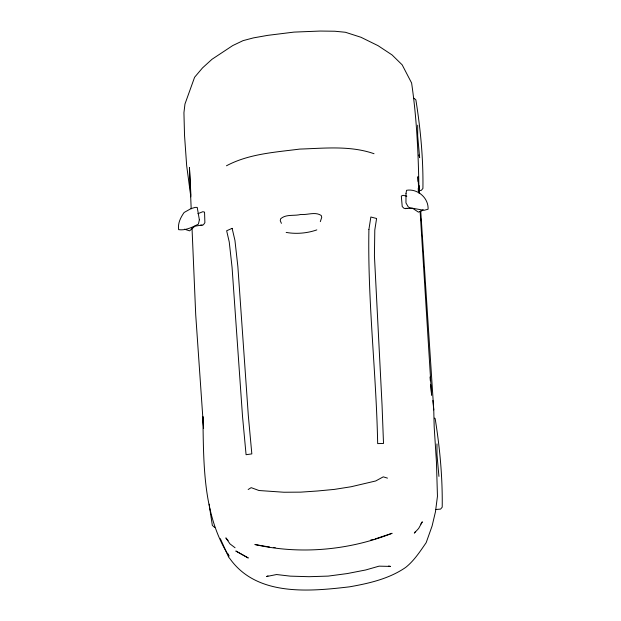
<?xml version="1.0" encoding="UTF-8"?>
<svg xmlns="http://www.w3.org/2000/svg" width="621" height="621" viewBox="0 0 621 621"><rect width="100%" height="100%" fill="white"/><g stroke="black" fill="none" stroke-linecap="round" stroke-linejoin="round"><path stroke-width="0.93" d="M417.685 125.201L417.685 135.914L419.649 157.656L418.833 154.963M436.974 443.945L436.974 454.65L438.938 476.392M202.989 416.769L203.572 428.273L195.724 314.878L192.021 228.078M418.965 191.462C418.453 155.312 416.846 118.727 411.607 83.004L402.183 64.856L392.068 54.935L378.065 45.682L360.972 37.276L345.416 32.269L334.828 31.236L320.273 31.05L293.981 32.106L267.822 35.343L253.43 37.889L243.052 40.644L232.704 45.581L212.025 59.259L202.531 67.891L194.598 77.26L184.957 104.041L183.932 112.727L184.53 135.401L186.657 165.559L190.826 196.849M418.95 191.353L419.121 185.741L419.617 193.48M202.881 416.784C203.735 463.98 202.648 514.887 229.033 556.168L227.853 553.645M320.312 221.643L321.74 217.319L321.236 215.503C315.266 211.419 307.418 215.169 300.781 214.455C294.269 216.201 285.963 213.888 280.614 218.825L280.265 220.711L281.414 223.35M420.836 524.031L422.319 521.811L418.639 528.471L414.316 533.105L415.433 531.584M423.103 209.657L422.179 210.62L418.438 212.141L412.701 208.353L404.124 208.423L402.222 206.56L401.306 196.011L403.153 195.336L406.802 196.174M248.159 489.519L251.179 487.656L258.98 490.512L283.882 492.243L300.727 492.142L317.556 490.986L334.37 489.395L351.113 486.748L375.713 480.964L383.266 476.85L387.473 478.123M316.819 229.894C307.364 233.263 296.031 234.241 286.172 232.401M226.463 165.784C248.905 153.791 274.963 152.292 299.718 149.087C324.426 148.295 350.205 145.368 374.021 153.713M268.008 575.869L266.432 576.56L276.57 574.534L290.286 576.141L309.017 576.699L328.16 576.102L347.186 573.579L365.676 569.977L379.089 566.15L390.43 566.414L388.637 566.003M197.874 213.709L202.811 211.722L204.55 212.11L204.883 222.698L203.377 224.841L194.901 226.168L189.599 230.857L184.453 229.18M405.567 208.71L407.011 208.26M370.605 540.115L373.314 539.401M375.123 538.927L392.107 533.292C348.855 550.346 300.316 554.786 254.882 544.516L269.646 547.062M418.492 190.593L421.31 190.36L422.917 188.442C423.343 158.875 420.549 129.067 415.868 99.872L414.021 98.258M435.911 509.484L440.6 509.096L442.206 507.178C442.633 477.611 439.839 447.803 435.158 418.608L434.591 418.08M273.325 547.419L275.165 547.598M200.661 225.136L202.066 225.361M235.072 547.761L229.987 543.903L225.842 537.887L228.132 540.495M214.827 527.571L212.343 525.413L209.657 507.947M220.331 538.694L228.776 557.363L229.933 558.698C256.869 596.509 309.118 591.565 349.538 586.829C369.06 583.383 389.15 578.826 405.707 567.392C414.199 560.608 420.06 551.479 426.177 542.653L432.1 525.987L435.461 511.789L437.456 496.257L436.447 462.156L434.188 426.938L433.761 409.945L420.728 210.892M209.238 504.167L209.533 506.992M432.876 400.467L433.761 409.945M430.011 376.955L430.345 380.805M430.679 384.647L431.603 395.228L420.13 211.482M190.919 195.242L189.459 167.616L191.19 208.835M418.981 193.108L417.956 176.667L418.08 181.495M420.72 218.646L420.836 220.587M418.251 188.256L418.329 191.152M368.913 229.475C367.516 300.929 376.272 372.181 377.669 443.604L383.514 443.464L382.047 405.117L374.424 255.743L374.797 230.057L376.59 218.499L370.853 217.001L368.913 229.475M406.01 193.364L405.955 202.896L408.261 206.933L409.744 207.74L424.003 210.309L428.086 209.238C428.661 197.928 417.607 188.435 406.584 190.282L406.01 193.364M199.364 219.795L198.433 224.096C192.51 227.139 185.563 230.748 178.638 229.646C177.668 223.327 180.587 217.521 184.111 212.491L190.919 208.664L195.134 207.398L197.23 207.406L199.364 219.795M232.122 228.349L226.649 230.764L229.242 241.965L232.068 267.387L242.532 416.528L246.079 454.704L251.831 453.897L248.338 415.798L237.874 266.657L234.948 240.436L232.122 228.349M248.152 557.93L235.957 551.083L248.152 557.93"/></g></svg>
